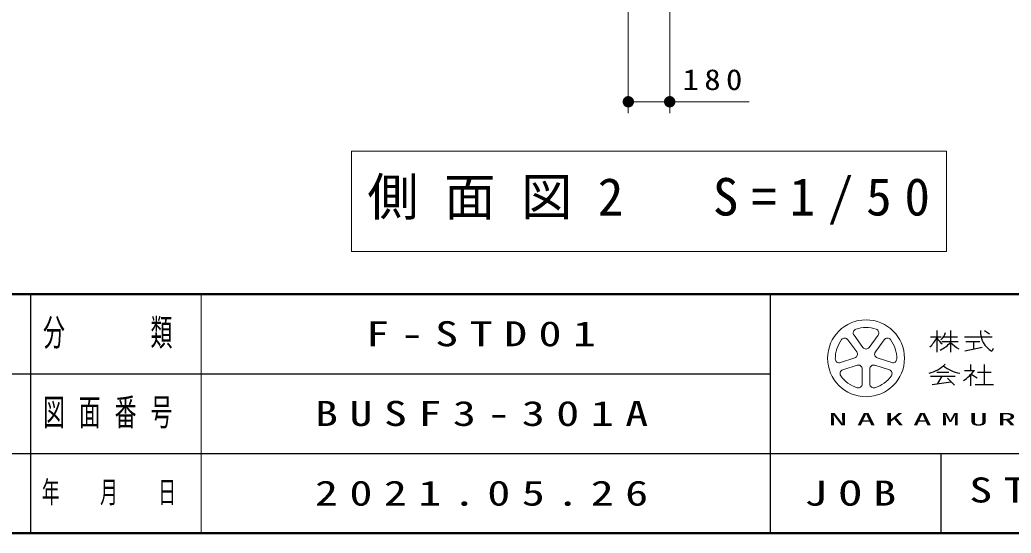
# Model space of a CAD drawing. Units: millimetres on the paper, scale 1:50. Extents: x -385 to 0, y 0 to 267.
# Drawn here: x -135.9 to -48.8, y 0 to 45.1 of the extents above; entities that cross this region are included whole.
import ezdxf

# ---------------------------------------------------------------- set-up
doc = ezdxf.new("R2010")
doc.units = ezdxf.units.MM
doc.layers.add('LY_1', color=7, linetype='Continuous', lineweight=13)
doc.layers.add('LY_2', color=7, linetype='Continuous', lineweight=13)
doc.layers.add('LY_3', color=7, linetype='Continuous')
doc.styles.add('ＭＳ ゴシック', font='')
doc.styles.get('ＭＳ ゴシック').set_extended_font_data('MS Gothic')

# ---------------------------------------------------------------- blocks, each defined once
blk = doc.blocks.new('filled_dot')
at = {"color": 0, "linetype": 'Continuous', "lineweight": -2, "const_width": 1.25}
blk.add_lwpolyline([(-0.625, 0, 1), (0.625, 0, 1)], format="xyb", close=True, dxfattribs=at)

msp = doc.modelspace()

# ---------------------------------------------------------------- linework, layer by layer
at = {"layer": 'LY_1'}
for p, q in [((-82.462, 53.096), (-82.462, 36.896)), ((-78.826, 53.096), (-78.826, 36.896)), ((-71.831, 37.896), (-82.462, 37.896)), ((-106.794, 33.549), (-106.794, 24.749)), ((-54.494, 33.549), (-106.794, 33.549)), ((-54.494, 24.749), (-54.494, 33.549)), ((-106.794, 24.749), (-54.494, 24.749))]:
    msp.add_line(p, q, dxfattribs=at)
at = {"layer": 'LY_2', "lineweight": 50}
for p, q in [((-385, 21), (0, 21)), ((-385, 0), (0, 0))]:
    msp.add_line(p, q, dxfattribs=at)
at = {"layer": 'LY_2', "lineweight": 25}
for p, q in [((-135, 21), (-135, 0)), ((-70, 21), (-70, 0)), ((-55.361, 17.793), (-55.361, 15.903)), ((-54.146, 17.793), (-54.146, 15.903)), ((-50.719, 17.467), (-51.16, 17.761)), ((-55.901, 17.253), (-54.956, 17.253)), ((-54.915, 16.848), (-53.471, 16.848)), ((-54.769, 17.253), (-53.525, 17.253)), ((-52.931, 17.253), (-50.501, 17.253)), ((-52.796, 16.848), (-51.581, 16.848)), ((-52.121, 16.848), (-52.121, 16.173)), ((-52.889, 16.02), (-51.353, 16.327)), ((-52.391, 14.823), (-52.391, 14.283)), ((-51.176, 14.823), (-51.176, 13.068)), ((-187.5, 14), (-70, 14)), ((-55.361, 14.148), (-54.281, 14.148)), ((-52.931, 14.283), (-52.051, 14.283)), ((-52.34, 13.96), (-51.796, 13.646)), ((-51.783, 14.148), (-50.568, 14.148)), ((-55.901, 13.784), (-53.741, 13.784)), ((-55.765, 13.067), (-54.113, 13.304)), ((-54.899, 13.784), (-55.289, 13.136)), ((-54.416, 13.607), (-53.81, 13.001)), ((-52.391, 13.91), (-52.391, 12.933)), ((-51.986, 13.068), (-50.366, 13.068)), ((-242.5, 7), (0, 7)), ((-55, 7), (-55, 0))]:
    msp.add_line(p, q, dxfattribs=at)
at = {"layer": 'LY_2'}
for p, q in [((-120, 21), (-120, 0)), ((-62.39, 15.917), (-63.175, 16.997)), ((-62.629, 17.393), (-61.844, 16.313)), ((-61.298, 16.313), (-60.513, 17.393)), ((-59.967, 16.997), (-60.752, 15.917)), ((-63.828, 14.985), (-62.559, 15.397)), ((-60.583, 15.397), (-59.313, 14.985)), ((-62.35, 14.755), (-63.62, 14.343)), ((-61.908, 13.099), (-61.908, 14.434)), ((-61.233, 14.434), (-61.233, 13.099)), ((-59.522, 14.343), (-60.792, 14.755))]:
    msp.add_line(p, q, dxfattribs=at)
msp.add_circle((-61.571, 15.363), 3.375, dxfattribs=at)
for centre, radius, start, end in [((-62.356, 17.592), 0.338, 109.39847, 215.99997), ((-61.571, 15.363), 2.7, 70.60155, 109.39847), ((-60.786, 17.592), 0.338, 324, 70.60155), ((-61.571, 15.363), 2.7, 142.60154, 181.39846), ((-63.448, 16.798), 0.338, 35.99999, 142.60154), ((-59.694, 16.798), 0.338, 37.39846, 143.99995), ((-61.571, 15.363), 2.7, 358.60155, 37.39847), ((-62.663, 15.718), 0.338, 287.99998, 35.99999), ((-61.571, 16.512), 0.338, 215.99998, 324), ((-60.479, 15.718), 0.338, 143.99996, 251.99999), ((-63.933, 15.306), 0.338, 181.39848, 287.99997), ((-59.209, 15.306), 0.338, 252.00001, 358.60156), ((-63.516, 14.022), 0.338, 107.99999, 214.60154), ((-62.246, 14.434), 0.338, 359.99997, 107.99999), ((-60.896, 14.434), 0.338, 71.99997, 179.99999), ((-59.626, 14.022), 0.338, 325.39847, 71.99996), ((-61.571, 15.363), 2.7, 214.60156, 253.39848), ((-62.246, 13.099), 0.338, 253.39847, 359.99997), ((-60.896, 13.099), 0.338, 179.99999, 286.60154), ((-61.571, 15.363), 2.7, 286.60155, 325.39847)]:
    msp.add_arc(centre, radius, start, end, dxfattribs=at)
at = {"layer": 'LY_2', "lineweight": 25}
for centre, radius, start, end in [((-56.002, 18.047), 1.467, 313.72108, 343.54317), ((-49.563, 17.694), 1.953, 177.09472, 240.51891), ((-57.466, 18.084), 2.285, 311.36185, 337.13638), ((-53.383, 18.427), 2.345, 212.50346, 230.00631), ((-56.374, 18.818), 3.034, 295.86917, 317.23867), ((-51.918, 18.818), 3.034, 222.76131, 240.10806), ((-51.54, 16.805), 1.299, 321.42112, 334.8249), ((-56.898, 17.257), 3.32, 285.11261, 313.40619), ((-52.77, 17.194), 3.192, 231.17281, 259.75506), ((-55.66, 17.226), 4.657, 304.87257, 320.80411)]:
    msp.add_arc(centre, radius, start, end, dxfattribs=at)

# ---------------------------------------------------------------- block references
at = {"layer": 'LY_1', "xscale": 0.4, "yscale": 0.4}
msp.add_blockref('filled_dot', (-82.462, 37.896), dxfattribs=at)
at = {"layer": 'LY_1', "xscale": 0.4, "yscale": 0.4, "rotation": 180}
msp.add_blockref('filled_dot', (-78.826, 37.896), dxfattribs=at)

# ---------------------------------------------------------------- texts
at = {"layer": 'LY_1', "style": 'ＭＳ ゴシック'}
for s, insert, char_height, attachment_point in [('\\T1.33;\\W1.15;180', (-74.831, 38.896), 1.833, 8), ('\\T1.5;側面図2\u3000S=1/50', (-105.394, 29.149), 3.299, 4)]:
    msp.add_mtext(s, dxfattribs=dict(at, insert=insert, char_height=char_height, attachment_point=attachment_point))
at = {"layer": 'LY_2', "attachment_point": 4, "style": 'ＭＳ ゴシック'}
for s, insert, char_height in [('\\T1.64;\\W0.6;分\u3000\u3000類', (-133.9, 17.5), 2.346), ('\\T1.64;\\W0.6;図面番号', (-133.9, 10.5), 2.346), ('\\T1.5;\\W2.2;NAKAMURA\\~MFG.CORPORATION', (-64.855, 10), 1.1), ('\\T1.64;\\W0.6;年\u3000月\u3000日', (-134, 3.5), 1.906), ('\\T1.5;\\W1.35;JOB', (-67, 3.5), 2.199)]:
    msp.add_mtext(s, dxfattribs=dict(at, insert=insert, char_height=char_height))
at = {"layer": 'LY_3', "char_height": 2.199, "attachment_point": 4, "style": 'ＭＳ ゴシック'}
for s, insert in [('\\T1.5;\\W1.35;F-STD01', (-105.5, 17.5)), ('\\T1.5;\\W1.35;BUSF3-301A', (-110, 10.5)), ('\\T1.5;\\W1.35;2021.05.26', (-110, 3.5)), ('\\T1.5;\\W1.35;STD(N2128)', (-52.5, 3.5))]:
    msp.add_mtext(s, dxfattribs=dict(at, insert=insert))

doc.saveas('drawing.dxf')
